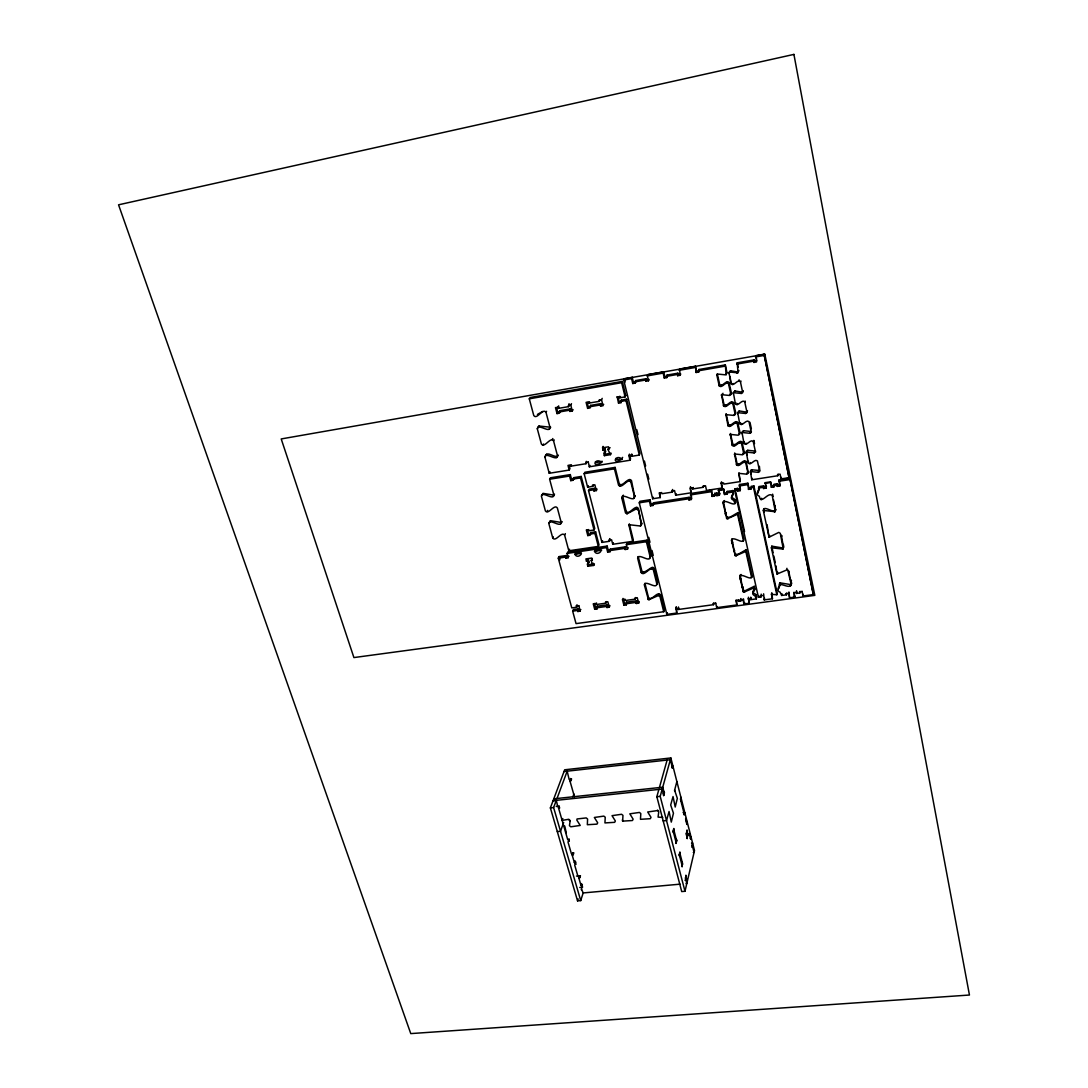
<?xml version="1.0" encoding="UTF-8"?>
<svg xmlns="http://www.w3.org/2000/svg" width="1088" height="1088" viewBox="0 0 1088 1088"><rect width="100%" height="100%" fill="white"/><g stroke="black" fill="none" stroke-linecap="round" stroke-linejoin="round"><path stroke-width="1.5" d="M730.551 394.06L731.34 392.659L728.919 382.187C725.846 379.862 722.813 387.124 719.739 384.798L717.291 373.714M648.475 380.786L647.319 375.877L647.931 374.571L663.721 371.81L663.136 373.102L664.278 378.039L666.822 377.59L667.107 375.061L677.892 373.184L677.62 375.714L680.163 375.265L679.578 369.036L695.531 366.234L696.13 372.49L698.686 372.042L698.931 369.512L725.302 364.902L726.186 374.911L718.189 374.122L716.815 375.02L719.263 386.131C722.35 388.443 725.37 381.181 728.457 383.506L730.878 394.577L729.49 395.461L721.534 394.672L723.67 406.164C726.743 408.476 729.776 401.295 732.836 403.594L735.23 414.555L733.856 415.426L725.927 414.637L728.049 426.02C731.095 428.305 734.128 421.192 737.174 423.49L739.541 434.343L738.167 435.2L730.279 434.398L732.374 445.658C735.406 447.93 738.439 440.912 741.458 443.183L743.811 453.941L742.438 454.784L734.59 453.968L736.658 465.12C739.677 467.378 742.71 460.428 745.715 462.686L748.027 473.334L746.667 474.164L738.861 473.348L740.153 481.59L723.86 484.106L723.602 482.936L721.099 483.33L722.146 488.009L706.561 490.416L705.5 485.751L703.011 486.132L703.283 487.302L692.73 488.947L692.458 487.778L689.982 488.158L691.07 492.81L675.648 495.203L674.546 490.566L672.085 490.946L672.357 492.102L661.912 493.721L661.64 492.565L659.178 492.946L660.294 497.57L652.65 498.753L623.737 379.998L624.403 378.706L632.223 377.332L633.406 382.214L632.767 383.52L635.27 383.085L635.61 380.555L646.286 378.692L645.959 381.222L648.475 380.786L649.087 379.481L646.571 379.916M739.187 433.731L739.99 432.371L737.61 422.103C734.563 419.818 731.544 426.904 728.498 424.619L726.104 413.753M728.674 373.551L730.075 372.069L738.086 372.844L737.202 362.821L754.066 359.883L753.916 362.426L756.527 361.964L755.888 355.667L764.048 354.239L789.045 477.673L781.075 478.91L780.082 474.164L777.526 474.558L777.77 475.742L751.754 479.781L750.489 471.526L758.322 472.355L759.682 471.512L757.398 460.85C754.378 458.578 751.332 465.542 748.313 463.284L746.273 452.105L754.134 452.921L755.507 452.064L753.195 441.293C750.162 439.008 747.102 446.053 744.07 443.782L742.002 432.48L749.918 433.296L751.291 432.426L748.952 421.546C745.892 419.247 742.846 426.374 739.786 424.075L737.705 412.678L745.647 413.467L747.034 412.597L744.668 401.608C741.594 399.296 738.548 406.504 735.461 404.192L733.366 392.673L741.336 393.462L742.723 392.564L740.343 381.466C737.242 379.141 734.196 386.43 731.109 384.105L729.014 372.572M729.123 372.246L730.524 370.763L737.433 371.933L738.847 370.45L738.507 371.43M742.546 454.417L744.246 451.942L741.894 441.769C738.874 439.498 735.842 446.502 732.822 444.244L730.456 433.473M733.502 392.401L734.903 390.946L741.771 392.115L743.172 390.66L742.859 391.653M748.163 472.342L746.123 461.244C743.131 458.986 740.098 465.922 737.093 463.665L734.754 453.002M737.841 412.366L739.228 410.924L746.069 412.094L747.47 410.652L747.157 411.686M742.125 432.126L743.526 430.712L751.414 431.514M662.742 817.442L658.077 817.102L658.757 811.716L657.383 810.587L647.7 811.988L651.018 817.374L650.298 818.706L640.465 819.305L640.805 813.552L639.431 812.437L629.816 813.824L633.148 819.196L632.427 820.529L622.649 821.127L622.962 815.388L621.588 814.273L612.027 815.66L615.373 821.005L614.666 822.324L604.942 822.922L605.227 817.21L603.84 816.109L594.347 817.469L597.706 822.814L597.013 824.133L587.343 824.718L587.588 819.033L586.214 817.918L577.062 818.965L576.844 820.134L580.217 825.452L570.806 826.798L569.432 825.697L570.221 820.366M676.872 781.551L674.614 790.214L677.334 798.374L675.213 807.024L673.037 796.552L670.684 804.998L673.458 813.226L671.282 822.106L669.066 811.512L666.522 820.556L663.19 820.882M674.655 789.929L674.655 791.085M802.101 591.26L802.985 595.993L813.334 594.606L789.779 478.162L779.185 479.794L779.824 486.01L777.281 486.39L777.39 483.725L774.017 484.242L773.908 486.907L771.365 487.302L770.549 481.848L765.272 482.664L766.088 488.118L763.558 488.498L763.694 485.833L758.853 486.581L758.404 491.776A2.584 2.366 11.7 0 0 759.356 496.196C760.852 505.73 768.223 491.001 772.276 495.666L775.309 511.714L763.3 510.435L769.08 537.186L778.804 532.386L780.3 533.351L783.278 549.1L771.365 547.794L777.036 574.042L787.644 569.582L791.289 584.936C788.963 589.873 777.362 579.618 779.198 587.969A2.53 2.244 10.6 0 0 780.11 592.171L781.66 595.449L786.393 594.81L786.719 593.15M802.985 595.993L803.284 594.334M796.566 590.675L796.498 593.436L799.802 592.987L799.612 591.6M799.802 592.987L800.102 591.342M796.498 593.436L796.797 591.79M788.895 591.981L789.575 597.815L794.73 597.122L794.226 592.674M794.73 597.122L793.832 592.389M789.575 597.815L789.031 593.64M790.813 580.353L790.731 580.761A4.434 3.958 9.8 0 0 791.506 580.584M790.391 585.684L791.602 583.712M788.95 594.062L789.181 592.824M786.393 594.81L786.216 593.422M789.058 572.9L789.222 572.084M781.66 595.449L782 593.803M786.692 569.378L786.91 568.303M779.647 584.446L779.933 583.073M763.626 593.817L764.238 599.896L772.426 598.781L771.446 594.347L776.818 594.755L777.158 593.11L753.889 485.914L751.169 486.336L751.019 489.002L748.503 489.382L747.878 483.208L739.514 484.5L740.126 490.674L737.61 491.055L737.786 488.39L735.066 488.811L734.631 490.307L758.404 597.271L761.056 596.904L761.178 594.143M779.294 584.446L779.81 582.801L790.609 584.582M777.036 574.042L775.975 565.869M782.571 549.032L783.809 547.087L783.319 544.367M777.444 573.675L777.73 572.315M772.426 598.781L772.126 594.17M771.446 594.347L771.8 592.702M782.911 544.027L781.374 535.228M764.238 599.896L764.606 598.237M813.334 594.606L789.779 478.162M771.365 547.794L771.909 546.19L782.802 547.971M771.732 547.794L772.031 546.475M758.404 597.271L758.785 595.612M750.774 597.176L750.693 599.651L756.391 598.876L756.255 594.891L755.208 593.966A2.502 2.23 12.3 0 1 753.086 591.437M769.42 537.091L769.733 535.786M755.942 596.278L756.255 594.891M658.879 789.412L656.839 796.702L681.714 891.575L684.991 891.276L694.511 850.558L670.847 757.955L564.686 769.787L550.378 807.908L577.551 900.864L580.72 900.592L583.168 892.935L581.536 889.141M774.942 506.586L775.118 505.825M779.824 486.01L779.185 479.794M774.493 512.19L774.738 511.17M769.08 537.186L767.067 524.62M685.086 880.342L685.78 879.634M686.242 877.676L685.916 875.174L685.63 880.301M756.391 598.876L754.827 595.612A2.516 2.23 12.3 0 1 753.889 591.437L754.8 588.907M781.075 478.91L781.415 477.428M691.941 847.362L692.594 843.01L691.533 843.118M777.281 486.39L777.39 483.725M750.693 599.651L751.087 598.006M733.598 550.283A4.42 3.985 13.9 0 0 734.454 550.242C733.992 559.218 742.574 550.95 746.232 549.875L752.039 575.96C751.767 582.148 740.778 571.662 739.731 577.102L743.539 592.294L753.617 588.023L753.943 586.663M754.474 590.281L754.338 586.296L754.569 589.587M742.995 599.298L743.92 603.976L748.993 603.296L748.653 598.332M690.594 838.807L690.812 837.882C686.705 825.86 693.206 843.268 690.023 837.964M748.993 603.296L748.408 597.23M777.77 475.742L778.124 474.273M681.809 864.348L682.135 866.864L682.271 862.403M751.359 577.306L752.039 575.96M689.629 835.013L689.846 834.088L689.044 834.17M773.908 486.907L774.262 485.425L771.732 485.806L771.365 487.302M686.27 834.999L687.276 830.865M686.977 837.746L687.983 833.626M743.92 603.976L743.58 599.026M679.742 856.433L679.102 855.209L679.891 851.972L680.218 854.488M744.546 592.226L744.872 590.866L754.256 586.31M738.33 599.923L738.507 601.31L740.738 601.011L741.146 599.352M742.995 591.559L743.335 590.199M763.3 510.435C763.83 504.519 773.731 514.352 775.866 509.755M763.735 510.177L764.048 508.912M686.691 823.575L686.922 822.65M741.649 587.452A4.393 3.903 13.2 0 0 742.451 587.411L742.655 586.595A4.379 3.903 13.2 0 1 741.812 586.636M685.712 819.713C685.222 813.334 688.867 833.041 685.712 819.713L685.943 818.829M740.738 601.011L740.833 598.522M684.801 812.546L684.189 814.966L683.862 812.518L683.06 812.6M715.727 602.997L716.679 607.662L736.834 604.942L736.59 600.345M766.088 488.118L766.21 485.438L765.938 486.567M738.507 601.31L738.929 599.651M761.314 499.528L761.627 498.263M736.834 604.942L735.896 600.263M675.716 840.942L676.042 843.472L676.845 840.262L676.192 839.025M740.71 575.81L741.05 574.464M763.558 488.498L763.694 485.833M740.139 575.049L742.451 587.411M760.961 499.637L761.151 498.875M725.234 513.25A4.461 4.066 14.8 0 0 726.09 513.196C725.614 522.267 734.237 514.012 737.882 512.788L743.893 539.349C743.471 545.455 732.496 534.97 731.462 540.478L735.338 555.968L745.484 551.562L745.824 550.242M673.622 832.905L672.969 831.654L673.785 828.471L674.111 831.001M751.645 577.578L745.824 551.466L746.232 549.875M739.799 576.83L740.153 575.484M680.857 797.11L680.857 800.782M751.21 473.974L750.611 470.533L751.373 469.758L759.791 470.519L759.41 466.303M776.818 594.755L753.494 487.397L753.889 485.914M758.322 472.355L758.608 471.254M736.345 555.9L736.698 554.581M734.794 555.22L735.148 553.887M734.454 550.242L734.237 551.031L731.898 538.914L731.53 540.219M751.019 489.002L751.427 487.506L748.911 487.886L748.503 489.382M716.679 607.662L717.006 606.424M751.754 479.781L752.148 478.312M671.894 765.721L672.221 768.21L672.86 765.857L671.786 765.966M657.506 810.125L658.362 810.886M751.658 470.791L751.971 469.703M663.286 793.179L663.612 795.736L664.469 792.635L663.802 791.316M678.49 607.009L678.327 609.47L713.497 604.697L713.306 603.337M684.991 891.276L660.198 796.348L670.847 757.955M713.497 604.697L713.946 603.051M750.176 472.546L750.489 471.458M748.054 472.79L748.354 471.689M754.134 452.921L754.433 451.833M732.401 494.659A2.557 2.339 14.1 0 0 733.965 498.617L735.583 502.03C734.998 508.055 724.05 497.583 723.03 503.159L726.974 518.935L737.202 514.393L737.555 513.128M743.485 540.913L737.555 514.298L737.977 512.774M746.776 473.797L747.089 472.695M749.931 463.651L750.244 462.563M659.41 787.562L667.107 760.077M676.736 613.061L676.206 607.063L676.736 613.061L666.835 614.394L639.268 502.806L639.866 501.31L649.998 499.746L649.414 501.242L650.529 505.838L652.963 505.471L653.276 502.819L689.194 497.298L688.949 499.95L691.41 499.569L690.839 493.449L711.484 490.253L712.055 496.4L714.544 496.019L714.762 493.367L717.033 493.014L716.829 495.666L719.318 495.285L718.502 489.886L723.697 489.083L724.513 494.496L727.015 494.102L727.206 491.45L733.026 490.552L732.986 494.238M740.126 490.674L739.514 484.5M748.163 462.414L748.462 461.326M753.454 441.81L753.753 440.749M734.686 500.847L735.039 499.582M740.153 481.59L738.983 472.899L738.67 474.001M737.61 491.055L737.786 488.39M746.069 462.835L746.382 461.747M734.862 503.295L735.583 502.03M727.994 518.881L728.375 517.602M747.456 451.37L747.769 450.296L755.616 451.112M745.96 453.138L746.273 452.064M744.083 462.318L744.396 461.23M749.918 433.296L750.217 432.235M735.148 503.54L733.53 500.126A2.57 2.353 14.1 0 1 732.55 495.734L733.502 493.258M726.43 518.174L726.798 516.895M745.702 444.149L746.014 443.074M725.057 514.012A4.461 4.066 14.8 0 0 725.873 513.958L726.09 513.196M733.135 494.51L733.026 490.552M743.825 453.383L744.138 452.295M738.398 465.12L738.711 464.032M743.92 442.911L744.233 441.837M741.826 443.346L742.138 442.286M727.015 494.102L727.206 491.45M736.413 464.617L736.739 463.515M723.112 502.901L723.479 501.201M724.023 501.813L724.39 500.548M739.826 442.816L740.153 441.755M743.199 431.759L743.526 430.712M724.513 494.496L723.697 489.083M734.4 454.648L734.726 453.56M741.703 433.541L742.03 432.48M745.647 413.467L745.96 412.447M739.554 433.786L739.881 432.725M789.045 477.673L764.048 354.239M622.39 819.835L622.649 821.127M719.318 495.285L719.78 493.789L718.502 489.886M741.431 424.456L741.758 423.409M722.146 488.009L721.548 481.848L721.099 483.33M734.114 445.672L734.441 444.611M732.115 445.142L732.455 444.081M716.829 495.666L717.033 493.014M739.65 423.218L740.221 422.688M737.542 423.667L737.868 422.62M744.926 402.138L745.239 401.118M678.327 609.47L678.762 608.097M714.544 496.019L714.762 493.367M712.055 496.4L711.484 490.253M738.902 411.958L739.228 410.924M735.529 423.123L735.855 422.076M730.102 435.091L730.429 434.044M753.916 362.426L754.066 359.883M737.406 413.739L737.732 412.706M737.12 404.559L737.446 403.539M581.318 889.794L582.366 884.694M733.965 415.086L735.692 412.624L733.285 402.247C730.225 399.935 727.206 407.116 724.146 404.818L721.711 394.4L721.358 395.406M577.551 900.864L578.177 898.946M741.336 393.462L741.662 392.455M735.243 413.998L735.57 412.964M729.803 426.034L730.143 424.986M579.782 887.454L582.583 887.196L582.066 885.387L581.006 885.482L581.631 883.538M581.006 885.482L578.775 877.758L579.822 877.662L580.462 875.731L576.49 876.098M727.79 425.49L728.13 424.456M735.325 403.322L735.91 402.832M666.835 614.394L667.379 612.748M578.775 877.758L579.401 875.826L579.822 877.662M580.285 610.939L577.864 611.538L578.272 608.831L573.362 609.498L572.655 611.13L576.042 623.614L663.721 611.728L664.265 610.069L660.498 594.823C657.546 590.417 651.454 601.922 648.489 597.516L644.926 583.304L644.49 584.514M733.203 403.784L733.543 402.764M740.602 381.997L740.928 381.018M703.283 487.302L703.773 485.819M731.19 403.226L731.53 402.206M738.793 380.773L739.119 379.78M734.563 391.952L734.903 390.946M575.987 864.416L575.457 862.58L574.396 862.675L575.035 860.758M575.783 861.954L574.709 865.15L578.027 876.588M725.75 415.344L726.09 414.324M733.054 393.747L733.394 392.741M730.891 394.006L731.231 392.999M725.438 406.191L725.778 405.185M732.768 384.472L733.094 383.479M572.125 854.855L573.186 854.76L573.838 852.842L572.778 852.951L572.125 854.855L574.396 862.675M736.984 373.238L737.324 372.259M729.613 395.121L729.953 394.114M660.076 596.047L660.498 594.823M730.959 383.234L730.062 376.53M723.425 405.647L723.765 404.627M576.178 605.771L577.402 605.608L576.694 607.226L571.785 607.906L558.28 558.171L559.028 556.607L566.413 555.519L565.991 558.185L568.33 557.845L567.134 553.425L567.868 551.861L607.158 546.054L606.492 547.604L607.648 552.065L610.028 551.725L610.395 549.046L625.464 546.829L625.124 549.508L627.504 549.154L626.375 544.68L627.001 543.116L646.966 540.165L646.381 541.715L650.27 557.396C649.278 562.754 638.602 552.826 637.636 558.171L641.254 572.601C644.246 577.062 650.366 565.366 653.344 569.826L656.907 584.202C655.901 589.478 645.347 579.632 644.341 584.909L648.462 599.869L658.485 595.517L658.893 594.293M688.949 499.95L689.194 497.298M692.73 488.947L693.246 487.465M691.07 492.81L690.499 486.676M728.838 383.71L729.178 382.718M726.798 383.139L727.151 382.146M656.907 584.202L657.329 582.978M569.106 838.916L568.018 842.071L571.377 853.645M649.522 599.665L649.944 598.441M730.184 371.742L730.524 370.763M722.622 394.291L722.976 393.285M647.918 599.148L648.353 597.924M726.498 373.823L726.838 372.844M562.809 818.53L562.129 820.406L568.847 819.264M721.031 386.158L721.385 385.166M563.679 822.474L560.524 831.273L580.72 900.592M572.914 796.715L573.906 793.941M719.005 385.601L719.358 384.608M653.494 569.432C654.391 562.387 644.286 575.566 641.852 571.01L638.234 556.594L637.786 557.777M538.084 426.945L539.009 426.02L550.732 427.258M638.629 603.174L639.227 601.528L636.861 601.854L636.276 603.486L638.629 603.174L637.255 597.72L634.889 598.046L635.161 599.148L625.138 600.522L624.961 599.175M651.875 568.888L652.297 567.691M570.534 778.518L570.942 780.667L569.908 780.79L574.423 796.661M569.908 780.79L570.547 779.035M570.942 780.667L571.594 778.913M636.276 603.486L636.589 600.766L626.593 602.154L626.266 604.874L623.914 605.2L622.513 599.76L623.03 598.414M675.648 495.203L676.192 493.707M545.659 455.233C547.876 450.799 556.158 459.571 558.389 455.138M650.27 557.396L650.706 556.213M635.161 599.148L635.759 597.516M569.296 841.337L568.752 839.474L567.691 839.582L558.579 808.166L559.259 806.303M642.872 573.145L643.307 571.948M716.924 375.278L717.278 374.299M649.482 558.294L650.842 555.818L646.966 540.165M641.254 572.601L641.702 571.404M672.085 490.946L672.629 489.464M672.357 492.102L672.901 490.62M557.314 831.599L560.524 831.273L553.615 807.568L556.308 800.333L553.098 800.686L662.211 789.058L663.789 795.11M557.002 798.497L567.174 771.188L569.16 779.511M626.266 604.874L626.593 602.154M623.914 605.2L624.526 603.554L623.478 599.488M660.294 497.57L660.13 493M652.963 505.471L653.548 503.975L651.114 504.342L650.529 505.838M652.65 498.753L653.235 497.257M594.633 489.491L597.04 489.11L596.346 490.579L593.939 490.96L594.334 488.349L589.234 489.151L588.526 490.62L601.95 542.395L609.484 541.28L609.198 540.151L611.578 539.798L612.734 544.286L632.658 541.334L628.85 524.688L640.492 526.021L640.941 524.878M642.029 523.178L641.566 524.334L638.357 508.395C635.338 503.812 629.177 515.916 626.144 511.346L622.567 495.625M609.266 607.213L609.906 605.581L607.566 605.894L606.927 607.526L609.266 607.213L607.838 601.8L605.499 602.126L605.785 603.201L595.87 604.574L595.585 603.5L593.246 603.826L594.687 609.212L597.013 608.899L597.394 606.179L607.294 604.819L607.566 605.894M606.927 607.526L607.294 604.819M632.658 541.334L633.284 539.784L629.326 524.008M698.686 372.042L698.931 369.512M605.785 603.201L606.438 601.582M627.504 549.154L628.13 547.59M696.13 372.49L695.531 366.234M625.124 549.508L625.464 546.829M640.492 526.021L641.417 524.715L638.207 508.762M636.412 508.558L636.861 507.443M597.013 608.899L597.394 606.179M595.87 604.574L596.537 602.956M628.701 525.531L629.163 524.389M594.687 609.212L595.354 607.58L594.279 603.541M593.45 484.894L592.756 486.363L587.629 487.166L584.147 473.702L584.854 472.26L615.114 467.391L614.448 468.833L618.542 485.112C621.615 489.722 627.79 477.428 630.85 482.052L634.576 497.08C633.638 502.574 622.69 492.483 621.765 497.978L625.505 512.856L627.001 513.808L627.477 512.679M633.638 498.426L634.114 497.311M634.726 496.713L631.475 480.597C628.429 475.973 622.268 488.254 619.194 483.657L615.114 467.391M625.668 512.475L626.144 511.346M612.734 544.286L613.387 542.735M610.028 551.725L610.395 549.046M607.648 552.065L608.314 550.514L607.158 546.054M609.198 540.151L609.851 538.614L609.484 541.28M680.163 375.265L680.721 373.973L678.178 374.408L677.62 375.714M577.864 611.538L578.272 608.831M630.85 482.052L631.312 480.964M580.176 611.211L578.843 605.567M588.363 559.382L586.486 561.122L588.363 559.382L589.138 562.319L587.275 564.06L587.846 566.263L593.735 565.42L594.415 563.842M576.694 607.226L576.994 604.792M631.761 453.968L631.516 456.334L639.309 455.07L639.921 453.642L626.647 399.201L621.37 400.098L621.003 402.642L618.514 403.077L617.141 396.807M601.95 542.395L602.616 540.845M621.765 497.978L622.254 496.862M622.853 496.264L623.329 495.162M629.503 480.719L629.966 479.631M598.332 546.407L599.012 544.857L595.612 531.814L590.566 532.576L590.172 535.228L587.806 535.582L586.323 529.978L588.703 529.611L589.002 530.74L594.048 529.978L594.742 528.455L581.21 476.449L573.621 477.673L573.186 480.27L570.778 480.651L569.568 476.041L570.316 474.599L550.406 477.795L549.63 479.237L553.928 495.271C553.112 500.684 542.178 490.715 541.389 496.155L545.401 510.898C548.393 515.399 554.336 503.445 557.342 507.96L561.272 522.648C560.456 528.02 549.617 518.106 548.814 523.478L552.758 538.03C555.75 542.477 561.639 530.74 564.631 535.16L568.82 550.786L598.332 546.407L594.932 533.351L595.612 531.814M587.846 566.263L588.54 564.699L587.67 560.946M593.735 565.42L593.15 563.203L591.981 563.38L591.206 560.429L591.886 558.865M620.038 486.064L620.527 484.976M631.516 456.334L632.155 454.906M588.227 461.91L589.315 466.806L629.925 460.251L630.564 458.823L629.408 454.131M666.822 377.59L667.107 375.061M618.705 484.745L619.194 483.657M664.278 378.039L664.863 376.734L663.721 371.81M629.925 460.251L628.878 455.314M587.806 535.582L588.499 534.058L587.398 529.856M565.991 558.185L566.413 555.519M568.82 550.786L569.554 549.236M593.939 490.96L594.334 488.349M645.959 381.222L646.286 378.692M610.49 454.648L611.157 453.234L605.064 454.226L604.384 455.654L610.49 454.648L607.893 449.371L609.783 447.753L607.893 449.371M604.384 455.654L603.799 453.302L605.69 451.683L604.901 448.555L602.997 450.174L604.901 448.555M587.629 487.166L588.336 485.71M564.822 534.779L565.366 533.637M639.309 455.07L625.994 400.534L626.647 399.201M635.27 383.085L635.61 380.555M602.997 450.174L603.092 446.406L603.69 448.759M619.63 396.372L619.806 397.814L625.11 396.902L625.763 395.57L622.309 381.398L530.114 397.514L529.285 398.82L533.773 415.534C536.86 420.254 542.912 407.578 545.986 412.298L550.079 427.734C549.331 433.337 538.057 423.164 537.309 428.767L541.402 444.04C544.462 448.691 550.501 436.234 553.561 440.898L557.586 456.103C556.811 461.652 545.673 451.547 544.898 457.082L549.236 473.28L569.214 470.057L569.949 468.629L569.146 465.542M560.578 523.573L561.898 521.982M561.272 522.648L561.843 521.519M589.315 466.806L590.022 465.378M621.003 402.642L621.37 400.098M632.767 383.52L631.584 378.624L632.223 377.332M552.758 538.03L553.33 536.874M594.048 529.978L580.489 477.89L581.21 476.449M618.514 403.077L619.181 401.744L618.066 397.215M569.214 470.057L567.99 465.419L570.398 465.025L570.697 466.194L585.997 463.706L586.704 462.291M619.806 397.814L620.473 396.481M585.997 463.706L586.282 461.353M573.186 480.27L573.621 477.673M549.685 522.172L550.256 521.043M570.778 480.651L571.526 479.196L570.316 474.599M625.11 396.902L621.642 382.704L622.309 381.398M549.005 523.097L550.446 520.676L561.15 522.444M547.074 511.469L547.658 510.354M570.697 466.194L571.445 464.766M553.234 496.223L554.227 494.972M553.928 495.271L554.513 494.17M602.208 398.371L601.514 399.704L603.024 405.729L600.549 406.15L600.957 403.607L590.485 405.402L590.077 407.946L587.615 408.367L586.092 402.356L588.554 401.934L588.853 403.131L599.352 401.336L600.046 400.003M600.549 406.15L600.957 403.607M541.593 495.788L543.048 493.354L553.819 495.122M542.273 494.822L542.858 493.721M587.615 408.367L588.336 407.034L587.194 402.533M588.853 403.131L589.574 401.812M549.236 473.28L550.025 471.852M556.689 457.477L557.274 456.416M572.288 410.992L573.036 409.659L570.588 410.067L569.84 411.414L572.288 410.992L570.738 405.008L571.486 403.675M544.898 457.082L545.496 456.022M545.986 455.369L546.57 454.308M569.84 411.414L570.289 408.884L559.926 410.652L559.463 413.195L557.029 413.603L555.465 407.633L557.899 407.211L558.674 405.878M553.561 440.898L554.146 439.851M552.242 439.579L552.826 438.532M568.602 406.626L569.051 404.097L568.602 406.626L558.212 408.408L557.899 407.211M542.926 445.019L543.524 443.972M557.029 413.603L557.804 412.27L556.634 407.796M549.182 429.121L549.766 428.087M558.212 408.408L558.987 407.075M537.309 428.767L537.921 427.734M538.397 427.04L539.009 426.02M545.986 412.298L546.584 411.291M566.277 832.701L564.713 825.996M602.276 461.312L596.591 462.495L595.462 461.774M601.718 550.066L596.074 551.154L595.095 550.12M726.158 373.918L726.961 372.518L725.302 364.902M537.418 414.433L542.654 411.468M627.001 513.808L636.249 508.939L637.745 509.891M634.263 496.93L635.188 495.598M656.554 583.848L657.465 582.583L653.915 568.235M623.737 379.998L631.584 378.624M647.319 375.877L663.136 373.102M679.034 370.328L695.014 367.526M755.48 356.946L763.667 355.518M529.285 398.82L621.642 382.704M634.97 381.861L645.674 379.998M666.522 376.366L677.334 374.476M698.414 370.804L724.839 366.194M736.753 364.113L753.658 361.175M633.406 382.214L635.909 381.779M664.863 376.734L667.393 376.285M696.646 371.185L699.203 370.75M754.338 361.134L756.935 360.672M568.29 405.43L570.738 405.008M601.514 399.704L599.039 400.126L599.352 401.336M617.032 397.025L619.521 396.603M624.444 395.801L625.763 395.57M559.15 411.998L569.527 410.217M589.764 406.749L600.25 404.954M620.704 401.445L625.994 400.534M557.804 412.27L560.238 411.849L559.926 410.652M588.336 407.034L590.798 406.613L590.485 405.402M601.256 404.818L603.718 404.396M619.181 401.744L621.656 401.309M602.412 447.821L608.518 446.814L609.117 449.167M585.698 462.55L588.118 462.155M628.769 455.559L631.23 455.151M549.63 479.237L569.568 476.041M584.147 473.702L614.448 468.833M571.526 479.196L573.92 478.815M572.886 479.114L580.489 477.89M588.526 490.62L593.64 489.818M739.092 485.982L747.47 484.69M639.268 502.806L649.414 501.242M690.336 494.931L710.994 491.749M718.27 490.62L723.466 489.818M765.082 483.398L770.358 482.596M778.831 481.29L789.453 479.645M738.045 489.559L740.547 489.178M734.631 490.307L737.351 489.886M750.761 487.818L753.494 487.397M689.466 498.454L691.927 498.073M712.531 494.904L715.02 494.523M717.291 494.17L719.78 493.789M724.975 493L727.464 492.606M763.939 487.002L766.469 486.622M777.634 484.894L780.178 484.514M652.691 504.315L688.677 498.794M714.286 494.85L716.57 494.51M726.757 492.946L732.591 492.048M758.458 488.063L763.314 487.329M773.65 485.738L777.036 485.221M589.886 534.113L594.932 533.351M567.134 553.425L606.492 547.604M626.375 544.68L646.381 541.715M581.495 553.302L576.463 554.05L575.511 553.33M566.712 556.621L569.051 556.281M608.314 550.514L610.681 550.161M558.28 558.171L565.692 557.083M609.742 550.61L624.838 548.379M591.206 560.429L592.375 560.252L591.804 558.049L585.902 558.906L586.486 561.122M587.955 562.496L589.138 562.319M588.54 564.699L592.946 564.06M576.409 606.152L578.721 605.839M622.513 599.76L624.866 599.447M578.558 609.892L580.87 609.579M595.354 607.58L597.679 607.267M624.526 603.554L626.878 603.228M572.655 611.13L577.565 610.463M596.727 607.825L606.642 606.451M625.981 603.786L635.99 602.412M763.259 595.462L760.811 595.802L761.056 596.904M675.675 608.709L678.055 608.382M713.238 603.609L715.646 603.282M735.828 600.535L738.262 600.209M740.493 599.896L742.927 599.57M748 598.876L750.448 598.55M786.162 593.694L788.623 593.368M793.778 592.661L796.253 592.321M799.558 591.872L802.046 591.532M744.124 603.146L744.967 603.038M793.601 596.455L794.879 596.278M564.033 771.528L670.358 759.71L672.384 767.625M553.792 798.837L662.728 787.209L664.306 793.247M556.254 806.453L559.11 806.154L559.654 808.044L558.579 808.166M550.378 807.908L553.615 807.568M656.839 796.702L660.198 796.348M747.769 450.296L746.395 451.139L747.075 454.906M693.287 852.489L694.076 852.421L692.145 844.873M583.358 892.922L680.122 884.163M685.984 883.633L686.8 883.551L685.304 877.798M744.872 590.866L743.58 590.322L742.655 586.595M658.485 595.517L659.94 596.455L663.721 611.728M568.684 819.726L570.058 820.828M615.713 458.483C616.978 460.224 622.35 459.558 622.635 457.368M572.655 852.91L573.186 854.76M556.308 800.333L557.804 806.888M559.028 556.607L559.898 559.858M590.566 532.576L590.866 533.705M673.622 829.11L676.682 840.902M679.728 852.625L682.761 864.266M685.766 875.826L687.262 881.593M673.132 831.014L676.206 842.819M679.252 854.556L682.285 866.211M592.756 486.363L592.457 485.207L594.864 484.826L596.346 490.579M570.289 408.884L570.588 410.067M680.381 798.918L684.338 814.368M686.977 832.102L687.045 829.954L687.915 835.774L687.684 834.863M686.582 833.762L686.338 832.837L687.222 838.671L687.29 836.509M636.589 600.766L636.861 601.854M604.221 449.97L605.01 453.098M604.479 451.887L605.064 454.226M648.774 537.363L649.985 542.286M652.011 550.474L653.222 555.397M624.403 378.706L625.206 381.997M636.82 429.746L638.017 434.683M644.422 461.04L645.633 465.977M647.632 474.205L648.829 479.142M649.998 499.746L651.114 504.342M690.839 493.449L691.56 496.522M677.892 373.184L678.178 374.408M723.493 501.65L725.873 513.958M735.066 488.811L744.559 531.529M747.878 483.208L748.911 487.886M763.681 508.912L764.347 512.054M771.732 546.203L773.146 552.758M773.854 556.036L775.268 562.591M765.272 482.664L765.462 483.548M765.843 485.302L766.02 486.186M737.202 362.821L738.181 367.404M749.972 422.307L751.373 428.835M753.848 440.395L754.542 443.618M771.732 485.806L770.549 481.848M772.643 494.156L773.133 496.495M790.894 579.945L791.602 583.29M773.5 499.786L775.69 510.068M788.582 570.642L790.446 579.455M755.888 355.667L756.677 359.421M759.383 489.042L758.785 490.28A2.57 2.366 11.7 0 0 757.846 493.408M780.137 585.154L779.538 586.323A2.516 2.244 10.6 0 0 778.355 588.649M781.211 536.017A4.474 4.039 10.1 0 1 782.014 535.962M753.277 590.757A2.502 2.23 12.3 0 1 753.712 590.186M731.843 542.518A4.42 3.985 13.9 0 1 732.659 542.314M731.666 543.279A4.42 3.985 13.9 0 1 732.455 543.102M740.085 579.006A4.379 3.903 13.2 0 1 740.901 578.816M574.845 554.268C578.204 560.714 587.438 548.787 574.845 554.268M601.678 462.414C590.702 469.105 595.095 456.647 601.678 462.414M594.497 551.371C597.842 557.858 607.199 545.85 594.497 551.371M622.01 459.122C610.939 465.854 615.414 453.329 622.01 459.122M793.914 54.4L118.551 204.816L410.761 1033.6L969.449 995.03L793.914 54.4M764.823 354.226L281.207 438.94L353.913 657.574L814.83 595.354L764.823 354.226"/></g></svg>
